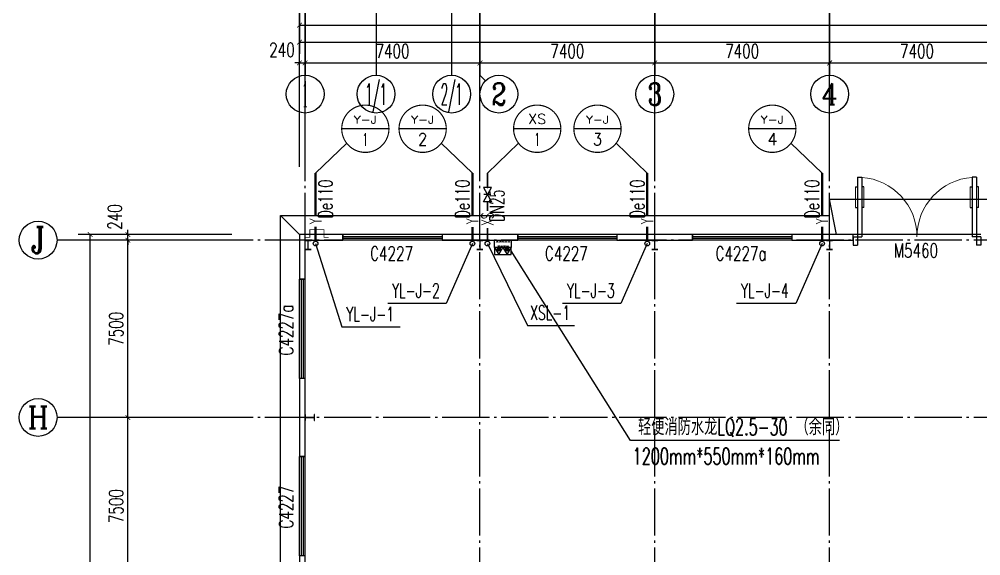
# Model space of a CAD drawing. Header units: millimetres. Extents: x 418304 to 847498, y 48187 to 111456.
# Drawn here: x 421460.05 to 421500.75, y 54495.9 to 54518.6 of the extents above; entities that cross this region are included whole.
import ezdxf
from ezdxf.enums import TextEntityAlignment as Align

# ---------------------------------------------------------------- set-up
doc = ezdxf.new("R2010")
doc.units = ezdxf.units.MM
doc.header["$LTSCALE"] = 1000
doc.linetypes.add('DOTE', pattern=[2.42, 2, -0.2, 0.02, -0.2])
for name, color, linetype in [('AXIS', 3, 'Continuous'), ('AXIS_TEXT', 7, 'Continuous'), ('COLUMN', 2, 'Continuous'), ('DIM_消防', 3, 'Continuous'), ('DIM_雨水', 3, 'Continuous'), ('DOTE', 8, 'DOTE'), ('EQUIP_消防', 7, 'Continuous'), ('PIPE-消防', 1, 'Continuous'), ('PIPE-雨水', 4, 'Continuous'), ('TEXT_消防', 7, 'Continuous'), ('TEXT_雨水', 7, 'Continuous'), ('TWT_TEXT', 7, 'Continuous'), ('VALVE_消防', 7, 'Continuous'), ('VPIPE-消防', 1, 'Continuous'), ('VPIPE-雨水', 4, 'Continuous'), ('WALL-PARAPET', 6, 'Continuous'), ('WINDOW', 4, 'Continuous'), ('WINDOW_TEXT', 7, 'Continuous')]:
    doc.layers.add(name, color=color, linetype=linetype)
doc.styles.add('_TCH_AXIS', font='COMPLEX', dxfattribs={"bigfont": 'GBCBIG'})
doc.styles.add('_TCH_DIM_T3', font='SIMPLEX', dxfattribs={"width": 0.705882, "bigfont": 'GBCBIG'})
doc.styles.add('_TCH_WINDOW', font='SIMPLEX', dxfattribs={"height": 3.5, "bigfont": 'GBCBIG'})
doc.styles.add('_TWT_CIRCLE', font='COMPLEX', dxfattribs={"width": 1.1, "height": 3, "bigfont": 'HZTXT'})
doc.styles.add('_TWT_PIPEDN', font='SIMPLEX', dxfattribs={"width": 0.8, "height": 3, "bigfont": 'HZTXT'})
doc.styles.add('_TWT_PIPETEXT', font='SIMPLEX', dxfattribs={"width": 0.8, "height": 3.5, "bigfont": 'HZTXT'})
doc.styles.add('_TWT_SERIAL', font='COMPLEX', dxfattribs={"width": 0.8, "height": 3, "bigfont": 'HZTXT'})
doc.styles.add('COMPLEX', font='COMPLEX')
doc.dimstyles.new('_TCH_ARCH&&200', dxfattribs={"dimtxt": 595, "dimasz": 200, "dimexe": 500, "dimexo": 600, "dimgap": 200, "dimtad": 1, "dimdec": 0, "dimzin": 0, "dimdsep": 46, "dimtxsty": '_TCH_DIM_T3', "dimblk": 'ARCHTICK', "dimcen": 0.09, "dimclrt": 7, "dimazin": 2, "dimtfac": 1, "dimtdec": 0, "dimtix": 1, "dimtmove": 2, "dimatfit": 3, "dimfxl": 0, "dimtolj": 1, "dimtzin": 0, "dimarcsym": 0})

# ---------------------------------------------------------------- blocks, each defined once
blk = doc.blocks.new('A$C797E1D2B')
at = {"layer": 'COLUMN'}
h = blk.add_hatch(color=256, dxfattribs=at)
h.paths.add_polyline_path([(125, 400), (250, 400), (250, 388), (130, 388), (130, 200), (125, 200)])
h.paths.add_polyline_path([(0, 400), (125, 400), (125, 200), (120, 200), (120, 388), (0, 388)])
h.paths.add_polyline_path([(0, 12), (120, 12), (120, 200), (125, 200), (125, 0), (0, 0)])
h.paths.add_polyline_path([(125, 200), (130, 200), (130, 12), (250, 12), (250, 0), (125, 0)])
blk.add_lwpolyline([(250, 0), (250, 12), (130, 12), (130, 388), (250, 388), (250, 400), (0, 400), (0, 388), (120, 388), (120, 12), (0, 12), (0, 0)], close=True, dxfattribs=at)
blk = doc.blocks.new('_AXISO')
blk.add_circle((0, 0), 0.5)
at = {"layer": 'AXIS_TEXT', "style": 'COMPLEX', "width": 1.041667}
blk.add_attdef('A', text='', height=0.56, dxfattribs=at).set_placement((-0.25, -0.28), (0.25, -0.28), align=Align.FIT)
blk = doc.blocks.new('消防软管卷盘')
blk.add_lwpolyline([(4963954, 151899), (4963954, 150312), (4964641, 150312), (4964641, 151899)], close=True)
for points, const_width in [([(4964134, 151704), (4964482, 151704)], 1), ([(4964134, 151566), (4964482, 151566)], 1), ([(4964134, 151428), (4964482, 151428)], 1), ([(4964134, 151290), (4964482, 151290)], 1), ([(4964134, 151152), (4964482, 151152)], 1), ([(4964134, 151014), (4964482, 151014)], 0.1), ([(4964134, 150876), (4964482, 150876)], 1), ([(4964134, 150738), (4964482, 150738)], 1), ([(4964150, 150600), (4964499, 150600)], 1), ([(4964150, 150462), (4964499, 150462)], 1)]:
    blk.add_lwpolyline(points, dxfattribs=dict(const_width=const_width))
for centre, start, end in [((4964134, 151636), 90, 270), ((4964134, 151360), 90, 270), ((4964482, 151498), 270, 90), ((4964134, 151084), 90, 270), ((4964134, 150808), 90, 270), ((4964150, 150532), 90, 270), ((4964482, 151222), 270, 90), ((4964482, 150946), 270, 90), ((4964499, 150670), 270, 90)]:
    blk.add_arc(centre, 69, start, end)
blk = doc.blocks.new('$TwtSys$00000546')
h = blk.add_hatch()
h.set_pattern_fill('ANSI31', color=256, scale=200, style=0)
h.set_pattern_definition([(45, (-38543.802, -6670.83), (-17.67767, 17.67767), [])])
h.paths.add_polyline_path([(-65, 174), (65, 174), (65, 44), (-65, 44)])
for points in [[(0, 344), (-198, 0), (198, 0)], [(-65, 174), (65, 174), (65, 44), (-65, 44)]]:
    blk.add_lwpolyline(points, close=True)
blk = doc.blocks.new('92623')
blk.add_lwpolyline([(8910066, 83014), (8909273, 83014), (8909273, 82670), (8910066, 82670)], close=True)
at = {"xscale": -0.5, "yscale": 0.5, "zscale": 0.5, "rotation": 89.99999999998747}
blk.add_blockref('消防软管卷盘', (8985223, 2565334), dxfattribs=at)
at = {"layer": 'EQUIP_消防', "color": 8, "rotation": 180}
for p in [(8909471, 83014), (8909868, 83014)]:
    blk.add_blockref('$TwtSys$00000546', p, dxfattribs=at)
blk = doc.blocks.new('$TCHSYS$WIN2D')
for p, q in [((-0.5, 0.5), (0.5, 0.5)), ((-0.5, 0.5), (-0.5, -0.5)), ((0.5, 0.5), (0.5, -0.5)), ((0.5, 0.1667), (-0.5, 0.1667)), ((0.5, -0.1667), (-0.5, -0.1667)), ((-0.5, -0.5), (0.5, -0.5))]:
    blk.add_line(p, q)
blk = doc.blocks.new('$DorLib2D$00000011')
for p, q in [((-0.4667, 0.4709), (-0.4667, -0.0625)), ((-0.4667, 0.4709), (-0.4333, 0.4709)), ((-0.4333, 0.4709), (-0.4333, 0.0042)), ((0.4333, 0.4709), (0.4333, 0.0042)), ((0.4667, 0.4709), (0.4333, 0.4709)), ((0.4667, 0.4709), (0.4667, -0.0625)), ((-0.4833, 0.3962), (-0.4667, 0.3962)), ((-0.4167, 0.3962), (-0.4333, 0.3962)), ((0.4167, 0.3962), (0.4333, 0.3962)), ((0.4833, 0.3962), (0.4667, 0.3962)), ((-0.4833, 0.2346), (-0.4667, 0.2346)), ((-0.4167, 0.2346), (-0.4333, 0.2346)), ((0.4167, 0.2346), (0.4333, 0.2346)), ((0.4833, 0.2346), (0.4667, 0.2346)), ((-0.5, 0.0042), (-0.4333, 0.0042)), ((-0.5, 0.0042), (-0.5, -0.0625)), ((0.5, 0.0042), (0.4333, 0.0042)), ((0.5, 0.0042), (0.5, -0.0625)), ((-0.5, -0.0625), (-0.4667, -0.0625)), ((0.5, -0.0625), (0.4667, -0.0625))]:
    blk.add_line(p, q)
at = {"lineweight": 13}
for p, q in [((-0.4833, 0.3962), (-0.4833, 0.2346)), ((-0.4167, 0.3962), (-0.4167, 0.2346)), ((0.4167, 0.3962), (0.4167, 0.2346)), ((0.4833, 0.3962), (0.4833, 0.2346))]:
    blk.add_line(p, q, dxfattribs=at)
for centre, start, end in [((-0.4667, 0.0042), 0, 85.90396), ((0.4667, 0.0042), 94.09604, 180)]:
    blk.add_arc(centre, 0.4667, start, end, dxfattribs=at)
blk = doc.blocks.new('_ArchTick')
at = {"color": 0, "linetype": 'ByBlock', "const_width": 0.15}
blk.add_lwpolyline([(-0.5, -0.5), (0.5, 0.5)], dxfattribs=at)
blk = doc.blocks.new('*D131')
at = {"layer": 'AXIS', "color": 0, "lineweight": -2}
for p, q in [((433844, 131945), (427344, 131945)), ((427844, 71465), (427844, 131945)), ((433844, 71465), (427344, 71465))]:
    blk.add_line(p, q, dxfattribs=at)
at = {"layer": 'Defpoints', "color": 0}
for p in [(427844, 131945), (434444, 131945), (434444, 71465)]:
    blk.add_point(p, dxfattribs=at)
at = {"layer": 'AXIS', "color": 0, "lineweight": -2, "xscale": 200, "yscale": 200, "zscale": 200}
for p, rotation in [((427844, 131945), 90), ((427844, 71465), 270)]:
    blk.add_blockref('_ArchTick', p, dxfattribs=dict(at, rotation=rotation))
at = {"layer": 'AXIS', "color": 7, "insert": (427346, 101705), "char_height": 595, "attachment_point": 5, "rotation": 90, "style": '_TCH_DIM_T3'}
blk.add_mtext('\\A1;60480', dxfattribs=at)
blk = doc.blocks.new('*D140')
at = {"layer": 'AXIS', "color": 0, "lineweight": -2}
for p, q in [((433844, 124205), (428944, 124205)), ((429444, 116705), (429444, 124205)), ((433844, 116705), (428944, 116705))]:
    blk.add_line(p, q, dxfattribs=at)
at = {"layer": 'Defpoints', "color": 0}
for p in [(429444, 124205), (434444, 124205), (434444, 116705)]:
    blk.add_point(p, dxfattribs=at)
at = {"layer": 'AXIS', "color": 0, "lineweight": -2, "xscale": 200, "yscale": 200, "zscale": 200}
for p, rotation in [((429444, 124205), 90), ((429444, 116705), 270)]:
    blk.add_blockref('_ArchTick', p, dxfattribs=dict(at, rotation=rotation))
at = {"layer": 'AXIS', "color": 7, "insert": (428946, 120455), "char_height": 595, "attachment_point": 5, "rotation": 90, "style": '_TCH_DIM_T3'}
blk.add_mtext('\\A1;7500', dxfattribs=at)
blk = doc.blocks.new('*D141')
at = {"layer": 'AXIS', "color": 0, "lineweight": -2}
for p, q in [((433844, 131705), (428944, 131705)), ((429444, 124205), (429444, 131705)), ((433844, 124205), (428944, 124205))]:
    blk.add_line(p, q, dxfattribs=at)
at = {"layer": 'Defpoints', "color": 0}
for p in [(429444, 131705), (434444, 131705), (434444, 124205)]:
    blk.add_point(p, dxfattribs=at)
at = {"layer": 'AXIS', "color": 0, "lineweight": -2, "xscale": 200, "yscale": 200, "zscale": 200}
for p, rotation in [((429444, 131705), 90), ((429444, 124205), 270)]:
    blk.add_blockref('_ArchTick', p, dxfattribs=dict(at, rotation=rotation))
at = {"layer": 'AXIS', "color": 7, "insert": (428946, 127955), "char_height": 595, "attachment_point": 5, "rotation": 90, "style": '_TCH_DIM_T3'}
blk.add_mtext('\\A1;7500', dxfattribs=at)
blk = doc.blocks.new('*D142')
at = {"layer": 'AXIS', "color": 0, "lineweight": -2}
for p, q in [((433844, 131945), (428944, 131945)), ((429444, 131945), (429444, 132145)), ((429444, 131705), (429444, 131945)), ((433844, 131705), (428944, 131705)), ((429444, 131705), (429444, 131505))]:
    blk.add_line(p, q, dxfattribs=at)
at = {"layer": 'Defpoints', "color": 0}
for p in [(429444, 131945), (434444, 131945), (434444, 131705)]:
    blk.add_point(p, dxfattribs=at)
at = {"layer": 'AXIS', "color": 0, "lineweight": -2, "xscale": 200, "yscale": 200, "zscale": 200}
for p, rotation in [((429444, 131945), 270), ((429444, 131705), 90)]:
    blk.add_blockref('_ArchTick', p, dxfattribs=dict(at, rotation=rotation))
at = {"layer": 'AXIS', "color": 7, "insert": (428894, 132685), "char_height": 595, "attachment_point": 5, "rotation": 90, "style": '_TCH_DIM_T3'}
blk.add_mtext('\\A1;240', dxfattribs=at)
blk = doc.blocks.new('*D143')
at = {"layer": 'AXIS', "color": 0, "lineweight": -2}
for p, q in [((436704, 134805), (436704, 141305)), ((599984, 134805), (599984, 141305)), ((436704, 140805), (599984, 140805))]:
    blk.add_line(p, q, dxfattribs=at)
at = {"layer": 'Defpoints', "color": 0}
for p in [(599984, 140805), (436704, 134205), (599984, 134205)]:
    blk.add_point(p, dxfattribs=at)
at = {"layer": 'AXIS', "color": 0, "lineweight": -2, "xscale": 200, "yscale": 200, "zscale": 200, "rotation": 180}
blk.add_blockref('_ArchTick', (436704, 140805), dxfattribs=at)
at = {"layer": 'AXIS', "color": 0, "lineweight": -2, "xscale": 200, "yscale": 200, "zscale": 200}
blk.add_blockref('_ArchTick', (599984, 140805), dxfattribs=at)
at = {"layer": 'AXIS', "color": 7, "insert": (518344, 141303), "char_height": 595, "attachment_point": 5, "style": '_TCH_DIM_T3'}
blk.add_mtext('\\A1;163280', dxfattribs=at)
blk = doc.blocks.new('*D144')
at = {"layer": 'AXIS', "color": 0, "lineweight": -2}
for p, q in [((436704, 134805), (436704, 139705)), ((436944, 134805), (436944, 139705)), ((436704, 139205), (436504, 139205)), ((436704, 139205), (436944, 139205)), ((436944, 139205), (437144, 139205))]:
    blk.add_line(p, q, dxfattribs=at)
at = {"layer": 'Defpoints', "color": 0}
for p in [(436944, 139205), (436704, 134205), (436944, 134205)]:
    blk.add_point(p, dxfattribs=at)
at = {"layer": 'AXIS', "color": 0, "lineweight": -2, "xscale": 200, "yscale": 200, "zscale": 200}
blk.add_blockref('_ArchTick', (436704, 139205), dxfattribs=at)
at = {"layer": 'AXIS', "color": 0, "lineweight": -2, "xscale": 200, "yscale": 200, "zscale": 200, "rotation": 180}
blk.add_blockref('_ArchTick', (436944, 139205), dxfattribs=at)
at = {"layer": 'AXIS', "color": 7, "insert": (435964, 139755), "char_height": 595, "attachment_point": 5, "style": '_TCH_DIM_T3'}
blk.add_mtext('\\A1;240', dxfattribs=at)
blk = doc.blocks.new('*D145')
at = {"layer": 'AXIS', "color": 0, "lineweight": -2}
for p, q in [((436944, 134805), (436944, 139705)), ((444344, 134805), (444344, 139705)), ((436944, 139205), (444344, 139205))]:
    blk.add_line(p, q, dxfattribs=at)
at = {"layer": 'Defpoints', "color": 0}
for p in [(444344, 139205), (436944, 134205), (444344, 134205)]:
    blk.add_point(p, dxfattribs=at)
at = {"layer": 'AXIS', "color": 0, "lineweight": -2, "xscale": 200, "yscale": 200, "zscale": 200, "rotation": 180}
blk.add_blockref('_ArchTick', (436944, 139205), dxfattribs=at)
at = {"layer": 'AXIS', "color": 0, "lineweight": -2, "xscale": 200, "yscale": 200, "zscale": 200}
blk.add_blockref('_ArchTick', (444344, 139205), dxfattribs=at)
at = {"layer": 'AXIS', "color": 7, "insert": (440644, 139703), "char_height": 595, "attachment_point": 5, "style": '_TCH_DIM_T3'}
blk.add_mtext('\\A1;7400', dxfattribs=at)
blk = doc.blocks.new('*D146')
at = {"layer": 'AXIS', "color": 0, "lineweight": -2}
for p, q in [((444344, 134805), (444344, 139705)), ((451744, 134805), (451744, 139705)), ((444344, 139205), (451744, 139205))]:
    blk.add_line(p, q, dxfattribs=at)
at = {"layer": 'Defpoints', "color": 0}
for p in [(451744, 139205), (444344, 134205), (451744, 134205)]:
    blk.add_point(p, dxfattribs=at)
at = {"layer": 'AXIS', "color": 0, "lineweight": -2, "xscale": 200, "yscale": 200, "zscale": 200, "rotation": 180}
blk.add_blockref('_ArchTick', (444344, 139205), dxfattribs=at)
at = {"layer": 'AXIS', "color": 0, "lineweight": -2, "xscale": 200, "yscale": 200, "zscale": 200}
blk.add_blockref('_ArchTick', (451744, 139205), dxfattribs=at)
at = {"layer": 'AXIS', "color": 7, "insert": (448044, 139703), "char_height": 595, "attachment_point": 5, "style": '_TCH_DIM_T3'}
blk.add_mtext('\\A1;7400', dxfattribs=at)
blk = doc.blocks.new('*D147')
at = {"layer": 'AXIS', "color": 0, "lineweight": -2}
for p, q in [((451744, 134805), (451744, 139705)), ((459144, 134805), (459144, 139705)), ((451744, 139205), (459144, 139205))]:
    blk.add_line(p, q, dxfattribs=at)
at = {"layer": 'Defpoints', "color": 0}
for p in [(459144, 139205), (451744, 134205), (459144, 134205)]:
    blk.add_point(p, dxfattribs=at)
at = {"layer": 'AXIS', "color": 0, "lineweight": -2, "xscale": 200, "yscale": 200, "zscale": 200, "rotation": 180}
blk.add_blockref('_ArchTick', (451744, 139205), dxfattribs=at)
at = {"layer": 'AXIS', "color": 0, "lineweight": -2, "xscale": 200, "yscale": 200, "zscale": 200}
blk.add_blockref('_ArchTick', (459144, 139205), dxfattribs=at)
at = {"layer": 'AXIS', "color": 7, "insert": (455444, 139703), "char_height": 595, "attachment_point": 5, "style": '_TCH_DIM_T3'}
blk.add_mtext('\\A1;7400', dxfattribs=at)
blk = doc.blocks.new('*D148')
at = {"layer": 'AXIS', "color": 0, "lineweight": -2}
for p, q in [((459144, 134805), (459144, 139705)), ((466544, 134805), (466544, 139705)), ((459144, 139205), (466544, 139205))]:
    blk.add_line(p, q, dxfattribs=at)
at = {"layer": 'Defpoints', "color": 0}
for p in [(466544, 139205), (459144, 134205), (466544, 134205)]:
    blk.add_point(p, dxfattribs=at)
at = {"layer": 'AXIS', "color": 0, "lineweight": -2, "xscale": 200, "yscale": 200, "zscale": 200, "rotation": 180}
blk.add_blockref('_ArchTick', (459144, 139205), dxfattribs=at)
at = {"layer": 'AXIS', "color": 0, "lineweight": -2, "xscale": 200, "yscale": 200, "zscale": 200}
blk.add_blockref('_ArchTick', (466544, 139205), dxfattribs=at)
at = {"layer": 'AXIS', "color": 7, "insert": (462844, 139703), "char_height": 595, "attachment_point": 5, "style": '_TCH_DIM_T3'}
blk.add_mtext('\\A1;7400', dxfattribs=at)
blk = doc.blocks.new('$VALVE$00000296')
for points in [[(-125, 72), (-125, -72), (125, 72), (125, -72), (-125, 72)], [(0, 60), (0, -64)]]:
    blk.add_lwpolyline(points)
for p in [(-125, 0), (125, 0)]:
    blk.add_point(p)
blk = doc.blocks.new('*D181')
at = {"layer": 'AXIS', "color": 0, "lineweight": -2}
for p, q in [((487606, 74527), (487606, 68027)), ((650886, 74527), (650886, 68027)), ((487606, 68527), (650886, 68527))]:
    blk.add_line(p, q, dxfattribs=at)
at = {"layer": 'Defpoints', "color": 0}
for p in [(487606, 75127), (650886, 75127), (650886, 68527)]:
    blk.add_point(p, dxfattribs=at)
at = {"layer": 'AXIS', "color": 0, "lineweight": -2, "xscale": 200, "yscale": 200, "zscale": 200, "rotation": 180}
blk.add_blockref('_ArchTick', (487606, 68527), dxfattribs=at)
at = {"layer": 'AXIS', "color": 0, "lineweight": -2, "xscale": 200, "yscale": 200, "zscale": 200}
blk.add_blockref('_ArchTick', (650886, 68527), dxfattribs=at)
at = {"layer": 'AXIS', "color": 7, "insert": (569246, 69024), "char_height": 595, "attachment_point": 5, "style": '_TCH_DIM_T3'}
blk.add_mtext('\\A1;163280', dxfattribs=at)
blk = doc.blocks.new('242355')
at = {"color": 8, "ltscale": 0.5}
for p, q in [((459443.6, 131945.3), (459143.6, 133445.3)), ((436703.6, 131945.3), (435903.6, 132745.3))]:
    blk.add_line(p, q, dxfattribs=at)
at = {"color": 3}
for p, q in [((450716.5, 123231.1), (445665, 131250.7)), ((459557.9, 123231.1), (450716.5, 123231.1))]:
    blk.add_line(p, q, dxfattribs=at)
at = {"color": 8, "ltscale": 0.5}
for points in [[(459143.6, 131945.3), (459143.6, 133445.3), (466543.6, 133445.3), (466543.6, 131945.3)], [(435903.6, 116705.3), (435903.6, 132745.3), (459143.6, 132745.3)]]:
    blk.add_lwpolyline(points, dxfattribs=at)
at = {"color": 8, "const_width": 30}
blk.add_lwpolyline([(436943.6, 131825.3), (437143.6, 131825.3), (437143.6, 132145.3), (437743.6, 132145.3), (437743.6, 131825.3), (437943.6, 131825.3)], dxfattribs=at)
at = {"layer": 'AXIS'}
for p, q in [((436943.6, 134205.3), (436943.6, 142205.3)), ((444343.6, 134205.3), (444343.6, 142205.3)), ((451743.6, 134205.3), (451743.6, 142205.3)), ((459143.6, 134205.3), (459143.6, 142205.3)), ((434443.6, 131705.3), (426443.6, 131705.3)), ((434443.6, 124205.3), (426443.6, 124205.3))]:
    blk.add_line(p, q, dxfattribs=at)
at = {"layer": 'DIM_消防'}
for p, q in [((440492.8, 136420), (438492.8, 136420)), ((442919.3, 136420), (440919.3, 136420)), ((447767.8, 136420), (445767.8, 136420)), ((450319.3, 136420), (448319.3, 136420)), ((457719.3, 136420), (455719.3, 136420)), ((437388.1, 134546.5), (438703.8, 135805.7)), ((444024.1, 134546.5), (442708.3, 135805.7)), ((444663.1, 134546.5), (445978.8, 135805.7)), ((451424.1, 134546.5), (450108.3, 135805.7)), ((458824.1, 134546.5), (457508.3, 135805.7)), ((444663.1, 131561.3), (446351.1, 128095.5, 3000)), ((446351.1, 128095.5, 3000), (448346.6, 128095.5, 3000))]:
    blk.add_line(p, q, dxfattribs=at)
at = {"layer": 'DIM_消防', "const_width": 50}
for points in [[(440492.8, 136420, 1), (438492.8, 136420, 1)], [(442919.3, 136420, 1), (440919.3, 136420, 1)], [(447767.8, 136420, 1), (445767.8, 136420, 1)], [(450319.3, 136420, 1), (448319.3, 136420, 1)], [(457719.3, 136420, 1), (455719.3, 136420, 1)]]:
    blk.add_lwpolyline(points, format="xyb", close=True, dxfattribs=at)
at = {"layer": 'DIM_雨水'}
for p, q in [((437388.1, 131561.3), (438498.2, 128039.1)), ((444024.1, 131561.3), (442914, 129032.9)), ((451424.1, 131561.3), (450314, 129032.9)), ((458824.1, 131561.3), (457714, 129032.9)), ((442914, 129032.9), (440443.7, 129032.9)), ((450314, 129032.9), (447843.7, 129032.9)), ((457714, 129032.9), (455207.8, 129032.9)), ((438498.2, 128039.1), (440968.5, 128039.1))]:
    blk.add_line(p, q, dxfattribs=at)
at = {"layer": 'DOTE'}
for p, q in [((436943.6, 69205.3), (436943.6, 134205.3)), ((444343.6, 69205.3), (444343.6, 134205.3)), ((451743.6, 69205.3), (451743.6, 134205.3)), ((459143.6, 69205.3), (459143.6, 134205.3)), ((602243.6, 131705.3), (434443.6, 131705.3)), ((602243.6, 124205.3), (434443.6, 124205.3))]:
    blk.add_line(p, q, dxfattribs=at)
at = {"layer": 'PIPE-消防', "linetype": 'Continuous', "const_width": 70}
for points in [[(444663.1, 133933.2), (444663.1, 134546.5)], [(444663.1, 132938.4), (444663.1, 133333.2)], [(444663.1, 131661.3), (444663.1, 132220.3)]]:
    blk.add_lwpolyline(points, dxfattribs=at)
at = {"layer": 'PIPE-雨水', "linetype": 'Continuous', "const_width": 100}
for points in [[(437388.1, 132725.4), (437388.1, 134546.5)], [(444024.1, 132748.3), (444024.1, 134546.5)], [(451424.1, 132725.4), (451424.1, 134546.5)], [(458824.1, 132725.4), (458824.1, 134546.5)], [(437388.1, 131661.3), (437388.1, 132281.6)], [(444024.1, 131661.3), (444024.1, 132258.8)], [(451424.1, 131661.3), (451424.1, 132281.6)], [(458824.1, 131661.3), (458824.1, 132281.6)]]:
    blk.add_lwpolyline(points, dxfattribs=at)
at = {"layer": 'VPIPE-消防', "linetype": 'Continuous'}
blk.add_circle((444663.1, 131561.3), 100, dxfattribs=at)
at = {"layer": 'VPIPE-雨水', "linetype": 'Continuous'}
for centre in [(437388.1, 131561.3), (444024.1, 131561.3), (451424.1, 131561.3), (458824.1, 131561.3)]:
    blk.add_circle(centre, 100, dxfattribs=at)
at = {"layer": 'WALL-PARAPET'}
for p, q in [((436703.6, 131945.3), (436703.6, 130055.3)), ((438543.6, 131945.3), (436703.6, 131945.3)), ((438543.6, 131705.3), (438543.6, 131945.3)), ((445943.6, 131945.3), (442743.6, 131945.3)), ((442743.6, 131945.3), (442743.6, 131705.3)), ((445943.6, 131705.3), (445943.6, 131945.3)), ((453343.6, 131945.3), (450143.6, 131945.3)), ((450143.6, 131945.3), (450143.6, 131705.3)), ((453343.6, 131705.3), (453343.6, 131945.3)), ((460143.6, 131945.3), (457543.6, 131945.3)), ((457543.6, 131945.3), (457543.6, 131705.3)), ((460143.6, 131705.3), (460143.6, 131945.3)), ((436943.6, 130055.3), (436943.6, 131705.3)), ((436943.6, 131705.3), (438543.6, 131705.3)), ((442743.6, 131705.3), (445943.6, 131705.3)), ((450143.6, 131705.3), (453343.6, 131705.3)), ((457543.6, 131705.3), (460143.6, 131705.3)), ((436703.6, 130055.3), (436943.6, 130055.3)), ((436703.6, 125855.3), (436703.6, 122555.3)), ((436943.6, 125855.3), (436703.6, 125855.3)), ((436943.6, 122555.3), (436943.6, 125855.3)), ((436703.6, 122555.3), (436943.6, 122555.3)), ((436703.6, 118355.3), (436703.6, 115655.3)), ((436943.6, 118355.3), (436703.6, 118355.3)), ((436943.6, 115655.3), (436943.6, 118355.3))]:
    blk.add_line(p, q, dxfattribs=at)
at = {"layer": 'WINDOW'}
blk.add_line((465543.6, 131945.3), (460143.6, 131945.3), dxfattribs=at)
for p, rotation in [((437193.6, 131705.3), 180), ((444468.6, 131705.3), 180), ((451868.6, 131705.3), 180), ((459268.6, 131705.3), 180), ((437343.6, 124080.3), 89.99999999999999)]:
    blk.add_blockref('A$C797E1D2B', p, dxfattribs=dict(rotation=rotation))
at = {"xscale": 0.882, "yscale": 0.882, "zscale": 0.882}
blk.add_blockref('92623', (-7413013.7, 58184.3), dxfattribs=at)
at = {"layer": 'AXIS'}
ref = blk.add_blockref('_AXISO', (425643.6, 131705.3), dxfattribs=dict(at, xscale=1600, yscale=1600, zscale=1600))
ref.add_attrib('A', 'J', dxfattribs={"layer": 'AXIS_TEXT', "ltscale": 0.5, "height": 1133.9, "style": '_TCH_AXIS'}).set_placement((425346.6, 131138.4), (425940.5, 131138.4), align=Align.FIT)
ref = blk.add_blockref('_AXISO', (425643.6, 124205.3), dxfattribs=dict(at, xscale=1600, yscale=1600, zscale=1600))
ref.add_attrib('A', 'H', dxfattribs={"layer": 'AXIS_TEXT', "ltscale": 0.5, "height": 926.9, "style": '_TCH_AXIS'}).set_placement((425202.2, 123741.9), (426085, 123741.9), align=Align.FIT)
at = {"layer": 'VALVE_消防', "xscale": -2.4, "yscale": -2.4, "zscale": 2.4, "rotation": 90}
blk.add_blockref('$VALVE$00000296', (444663.1, 133633.2), dxfattribs=at)
at = {"layer": 'WINDOW'}
ref = blk.add_blockref('$DorLib2D$00000011', (462843.6, 131825.3), dxfattribs=dict(at, xscale=5400, yscale=-5400, zscale=5400, rotation=180))
ref.add_attrib('A', 'M5460', (461863.6, 130968), dxfattribs={"layer": 'WINDOW_TEXT', "height": 595, "style": '_TCH_WINDOW', "width": 0.705882})
ref = blk.add_blockref('$TCHSYS$WIN2D', (440643.6, 131825.3), dxfattribs=dict(at, xscale=4200, yscale=-240, zscale=4200, rotation=180))
ref.add_attrib('A', 'C4227', (439693.6, 130848), dxfattribs={"layer": 'WINDOW_TEXT', "height": 595, "style": '_TCH_WINDOW', "width": 0.705882})
ref = blk.add_blockref('$TCHSYS$WIN2D', (448043.6, 131825.3), dxfattribs=dict(at, xscale=4200, yscale=-240, zscale=4200, rotation=180))
ref.add_attrib('A', 'C4227', (447093.6, 130848), dxfattribs={"layer": 'WINDOW_TEXT', "height": 595, "style": '_TCH_WINDOW', "width": 0.705882})
ref = blk.add_blockref('$TCHSYS$WIN2D', (455443.6, 131825.3), dxfattribs=dict(at, xscale=4200, yscale=-240, zscale=4200, rotation=180))
ref.add_attrib('A', 'C4227a', (454313.6, 130848), dxfattribs={"layer": 'WINDOW_TEXT', "height": 595, "style": '_TCH_WINDOW', "width": 0.705882})
ref = blk.add_blockref('$TCHSYS$WIN2D', (436823.6, 127955.3), dxfattribs=dict(at, xscale=-4200, yscale=240, zscale=-4200, rotation=270))
ref.add_attrib('A', 'C4227a', (436441.3, 126825.3), dxfattribs={"layer": 'WINDOW_TEXT', "height": 595, "rotation": 90, "style": '_TCH_WINDOW', "width": 0.705882})
ref = blk.add_blockref('$TCHSYS$WIN2D', (436823.6, 120455.3), dxfattribs=dict(at, xscale=-4200, yscale=240, zscale=-4200, rotation=270))
ref.add_attrib('A', 'C4227', (436441.3, 119505.3), dxfattribs={"layer": 'WINDOW_TEXT', "height": 595, "rotation": 90, "style": '_TCH_WINDOW', "width": 0.705882})
at = {"layer": 'DIM_消防', "color": 7, "style": '_TWT_CIRCLE'}
for s, height, p, p2 in [('Y-J', 319.91, (439006.9, 136641.7), (439978.8, 136641.7)), ('Y-J', 319.91, (441433.3, 136641.7), (442405.3, 136641.7)), ('XS', 423.95, (446390.3, 136620.9), (447145.4, 136620.9)), ('Y-J', 319.91, (448833.3, 136641.7), (449805.3, 136641.7)), ('Y-J', 319.91, (456233.3, 136641.7), (457205.3, 136641.7)), ('1', 533.3, (439367.1, 135703.2), (439618.6, 135703.2)), ('2', 517.5, (441729.6, 135716.8), (442109, 135716.8)), ('1', 533.3, (446642.1, 135703.2), (446893.6, 135703.2)), ('3', 517.5, (449129.6, 135716.8), (449509, 135716.8)), ('4', 509.7, (456505.7, 135723.4), (456932.9, 135723.4))]:
    blk.add_text(s, height=height, dxfattribs=at).set_placement(p, p2, align=Align.FIT)
at = {"layer": 'TEXT_消防', "linetype": 'Continuous', "style": '_TWT_PIPEDN', "width": 0.64}
blk.add_text('DN25', height=600, rotation=90, dxfattribs=at).set_placement((445363.1, 132482.2))
at = {"layer": 'TEXT_消防', "style": '_TWT_PIPETEXT', "width": 0.64}
blk.add_text('XS', height=500, rotation=90, dxfattribs=at).set_placement((444913.1, 132320.3))
at = {"layer": 'TEXT_雨水', "linetype": 'Continuous', "style": '_TWT_PIPEDN', "width": 0.64}
for p in [(438109, 132632.4), (443903.1, 132632.4), (451303.1, 132632.4), (458703.1, 132632.4)]:
    blk.add_text('De110', height=600, rotation=90, dxfattribs=at).set_placement(p)
at = {"layer": 'TEXT_雨水', "style": '_TWT_PIPETEXT', "width": 0.64}
for p in [(437638.1, 132381.6), (444274.1, 132381.6), (451674.1, 132381.6), (459074.1, 132381.6)]:
    blk.add_text('Y', height=500, rotation=90, dxfattribs=at).set_placement(p)
at = {"layer": 'TWT_TEXT'}
for s, height, style, width, p in [('YL-J-2', 600, '_TWT_SERIAL', 0.64, (440623.7, 129272.9)), ('YL-J-3', 600, '_TWT_SERIAL', 0.64, (448023.7, 129272.9)), ('YL-J-4', 600, '_TWT_SERIAL', 0.64, (455387.8, 129272.9)), ('YL-J-1', 600, '_TWT_SERIAL', 0.64, (438685.6, 128279.1)), ('XSL-1', 600, '_TWT_SERIAL', 0.64, (446466.1, 128335.5, 3000)), ('轻便消防水龙', 700, '_TWT_PIPEDN', 0.8, (451033.4, 123456)), ('LQ2.5-30', 700, '_TWT_PIPEDN', 0.64, (454393.4, 123456)), ('（余同）', 700, '_TWT_PIPEDN', 0.8, (457700.1, 123456)), ('1200mm*550mm*160mm', 700, '_TWT_PIPEDN', 0.64, (450809.1, 122218.4))]:
    blk.add_text(s, height=height, dxfattribs=dict(at, style=style, width=width)).set_placement(p)
at = {"layer": 'AXIS'}
for p1, p2, distance, text, picture, middle in [((436703.6, 134205.3), (599983.6, 134205.3), 6600, '163280', '*D143', (518343.6, 141302.8)), ((436943.6, 134205.3), (444343.6, 134205.3), 5000, '7400', '*D145', (440643.6, 139702.8)), ((444343.6, 134205.3), (451743.6, 134205.3), 5000, '7400', '*D146', (448043.6, 139702.8)), ((451743.6, 134205.3), (459143.6, 134205.3), 5000, '7400', '*D147', (455443.6, 139702.8)), ((459143.6, 134205.3), (466543.6, 134205.3), 5000, '7400', '*D148', (462843.6, 139702.8)), ((434443.6, 71465.3), (434443.6, 131945.3), 6600, '60480', '*D131', (427346.1, 101705.3)), ((434443.6, 124205.3), (434443.6, 131705.3), 5000, '7500', '*D141', (428946.1, 127955.3)), ((434443.6, 116705.3), (434443.6, 124205.3), 5000, '7500', '*D140', (428946.1, 120455.3))]:
    dim = blk.add_aligned_dim(p1=p1, p2=p2, distance=distance, text=text, dimstyle='_TCH_ARCH&&200', dxfattribs=at)
    dim.commit()
    dim.dimension.update_dxf_attribs({"geometry": picture, "text_midpoint": middle})
for base, p1, p2, angle, picture, middle in [((436943.6, 139205.3), (436703.6, 134205.3), (436943.6, 134205.3), 0, '*D144', (435963.6, 139755.3)), ((429443.6, 131945.3), (434443.6, 131705.3), (434443.6, 131945.3), 90, '*D142', (428893.6, 132685.3))]:
    dim = blk.add_linear_dim(base=base, p1=p1, p2=p2, angle=angle, text='240', dimstyle='_TCH_ARCH&&200', dxfattribs=at)
    dim.commit()
    dim.dimension.update_dxf_attribs({"geometry": picture, "text_midpoint": middle, "dimtype": 161})
blk = doc.blocks.new('2436')
at = {"layer": 'AXIS'}
for p, q in [((487846, 75126.8), (487846, 67126.8)), ((490846, 75126.8), (490846, 67126.8)), ((494046, 75126.8), (494046, 67126.8)), ((495246, 75126.8), (495246, 67126.8)), ((502646, 75126.8), (502646, 67126.8)), ((510046, 75126.8), (510046, 67126.8)), ((495480.3, 66892.5), (495246, 67126.8))]:
    blk.add_line(p, q, dxfattribs=at)
ref = blk.add_blockref('_AXISO', (487846, 66326.8), dxfattribs=dict(at, xscale=1600, yscale=1600, zscale=1600))
ref.add_attrib('A', '1', dxfattribs={"layer": 'AXIS_TEXT', "height": 1089.5, "style": '_TCH_AXIS', "width": 0.555556}).set_placement((487716.3, 65782), (487975.7, 65782), align=Align.FIT)
ref = blk.add_blockref('_AXISO', (490846, 66326.8), dxfattribs=dict(at, xscale=1600, yscale=1600, zscale=1600))
ref.add_attrib('A', '1/1', dxfattribs={"layer": 'AXIS_TEXT', "height": 905.1, "style": '_TCH_AXIS', "width": 0.456522}).set_placement((490393.4, 65874.3), (491298.5, 65874.3), align=Align.FIT)
ref = blk.add_blockref('_AXISO', (494046, 66326.8), dxfattribs=dict(at, xscale=1600, yscale=1600, zscale=1600))
ref.add_attrib('A', '2/1', dxfattribs={"layer": 'AXIS_TEXT', "height": 905.1, "style": '_TCH_AXIS', "width": 0.411765}).set_placement((493593.4, 65874.3), (494498.5, 65874.3), align=Align.FIT)
ref = blk.add_blockref('_AXISO', (496046, 66326.8), dxfattribs=dict(at, xscale=1600, yscale=1600, zscale=1600))
ref.add_attrib('A', '2', dxfattribs={"layer": 'AXIS_TEXT', "height": 931.9, "style": '_TCH_AXIS'}).set_placement((495735.3, 65860.9), (496356.6, 65860.9), align=Align.FIT)
ref = blk.add_blockref('_AXISO', (502646, 66326.8), dxfattribs=dict(at, xscale=1600, yscale=1600, zscale=1600))
ref.add_attrib('A', '3', dxfattribs={"layer": 'AXIS_TEXT', "height": 931.9, "style": '_TCH_AXIS'}).set_placement((502335.3, 65860.9), (502956.6, 65860.9), align=Align.FIT)
ref = blk.add_blockref('_AXISO', (510046, 66326.8), dxfattribs=dict(at, xscale=1600, yscale=1600, zscale=1600))
ref.add_attrib('A', '4', dxfattribs={"layer": 'AXIS_TEXT', "height": 890.9, "style": '_TCH_AXIS'}).set_placement((509706.6, 65881.4), (510385.4, 65881.4), align=Align.FIT)
dim = blk.add_aligned_dim(p1=(487606, 75126.8), p2=(650886, 75126.8), distance=-6600, text='163280', dimstyle='_TCH_ARCH&&200', dxfattribs=at)
dim.commit()
dim.dimension.update_dxf_attribs({"geometry": '*D181', "text_midpoint": (569246, 69024.3)})

msp = doc.modelspace()

# ---------------------------------------------------------------- block references
at = {"xscale": 0.001, "yscale": 0.001, "zscale": 0.001}
for name, p in [('2436', (420984.305, 54449.106, 3)), ('242355', (421035.205, 54377.548, 3))]:
    msp.add_blockref(name, p, dxfattribs=at)

doc.saveas('drawing.dxf')
